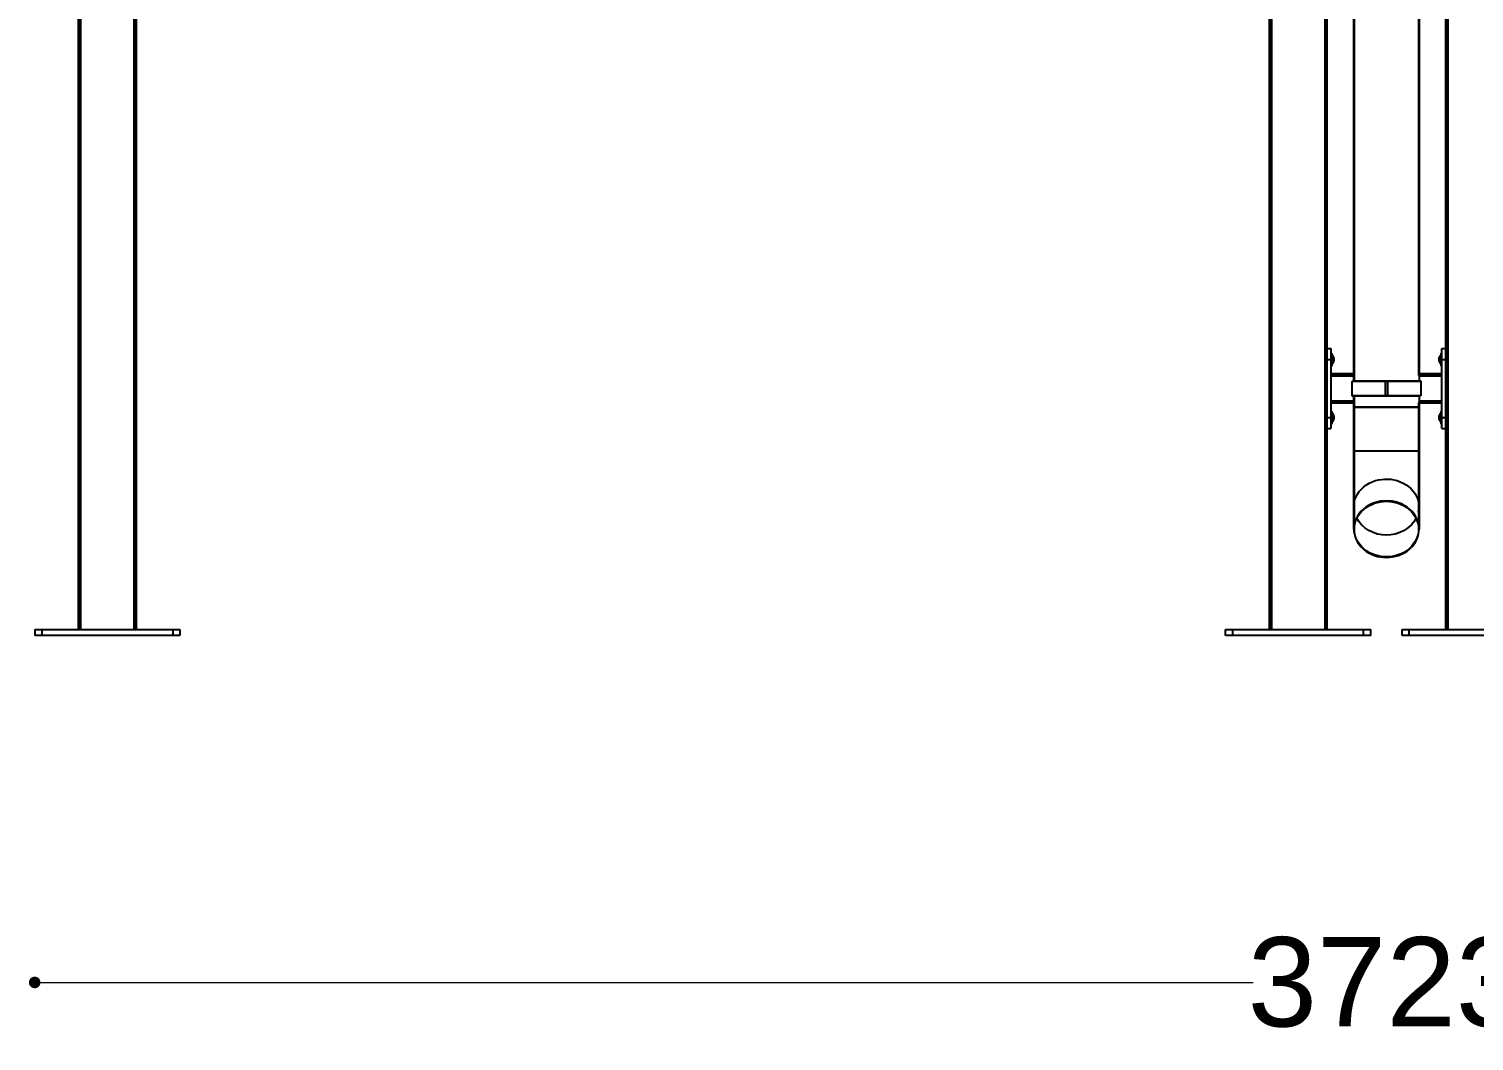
# Model space of a CAD drawing. Header units: millimetres. Extents: x 4625 to 14334, y 16216 to 31562.
# Drawn here: x 5680 to 7670, y 18286 to 19679 of the extents above; entities that cross this region are included whole.
import ezdxf

# ---------------------------------------------------------------- set-up
doc = ezdxf.new("R2010")
doc.units = ezdxf.units.MM
doc.header["$LTSCALE"] = 3
doc.layers.add('Default', color=7, linetype='Continuous')
doc.styles.get("Standard").update_dxf_attribs({"font": 'arial.ttf'})
doc.dimstyles.new('MATEUSZ', dxfattribs={"dimtxt": 35, "dimasz": 16, "dimexe": 0.18, "dimexo": 0.0625, "dimgap": 0.09, "dimtad": 0, "dimdec": 0, "dimdsep": 46, "dimtxsty": 'Standard', "dimblk": 'DOT', "dimcen": 0.09, "dimse1": 1, "dimse2": 1, "dimadec": 0, "dimazin": 0, "dimtfac": 1, "dimtdec": 0, "dimtofl": 0, "dimtmove": 0, "dimatfit": 3, "dimfxl": 1, "dimtolj": 1, "dimtzin": 0, "dimlwd": 9, "dimlwe": 9, "dimarcsym": 0})

# ---------------------------------------------------------------- blocks, each defined once
blk = doc.blocks.new('_Dot')
at = {"color": 0, "linetype": 'ByBlock', "lineweight": -2}
blk.add_line((-0.5, 0), (-1, 0), dxfattribs=at)
at = {"color": 0, "linetype": 'ByBlock', "const_width": 0.5}
blk.add_lwpolyline([(-0.25, 0, 1), (0.25, 0, 1)], format="xyb", close=True, dxfattribs=at)
blk = doc.blocks.new('*D35')
at = {"color": 0, "lineweight": 9, "transparency": 16777216}
for p, q in [((5703.6, 18366.6), (7365.4, 18366.6)), ((9394.6, 18366.6), (7732.8, 18366.6))]:
    blk.add_line(p, q, dxfattribs=at)
at = {"layer": 'Defpoints', "color": 0, "transparency": 16777216}
for p in [(5687.6, 18844.3), (9410.6, 18844.3), (9410.6, 18366.6)]:
    blk.add_point(p, dxfattribs=at)
at = {"color": 0, "lineweight": 9, "transparency": 16777216, "xscale": 16, "yscale": 16, "zscale": 16, "rotation": 180}
blk.add_blockref('_Dot', (5687.6, 18366.6), dxfattribs=at)
at = {"color": 0, "lineweight": 9, "transparency": 16777216, "xscale": 16, "yscale": 16, "zscale": 16}
blk.add_blockref('_Dot', (9410.6, 18366.6), dxfattribs=at)
at = {"color": 0, "transparency": 16777216, "insert": (7549.1, 18366.6), "char_height": 123, "attachment_point": 5}
blk.add_mtext('\\A1;3723', dxfattribs=at)

msp = doc.modelspace()

# ---------------------------------------------------------------- linework, layer by layer
at = {"layer": 'Default'}
for p, q in [((5747.6, 20969.5), (5747.6, 18852.3)), ((5748.6, 18852.3), (5748.6, 20969.5)), ((5750.6, 20969.3), (5750.6, 18852.3)), ((5751.1, 18852.3), (5751.1, 20969.3)), ((5824.1, 20964.2), (5824.1, 18852.3)), ((5824.6, 18852.3), (5824.6, 20964.1)), ((5826.6, 20964), (5826.6, 18852.3)), ((5827.6, 18852.3), (5827.6, 20963.9)), ((7387.6, 20854.9), (7387.6, 18852.3)), ((7388.6, 18852.3), (7388.6, 20854.8)), ((7390.6, 20854.6), (7390.6, 18852.3)), ((7391.1, 18852.3), (7391.1, 20854.6)), ((7464.1, 20849.5), (7464.1, 18852.3)), ((7464.6, 18852.3), (7464.6, 20849.4)), ((7466.6, 20849.3), (7466.6, 18852.3)), ((7467.6, 18852.3), (7467.6, 20849.2)), ((7630.6, 20849.2), (7630.6, 18852.3)), ((7631.6, 18852.3), (7631.6, 20849.3)), ((7633.6, 20849.4), (7633.6, 18852.3)), ((7634.1, 18852.3), (7634.1, 20849.5)), ((7504.1, 19193.6), (7504.1, 19924.3)), ((7504.9, 19193.6), (7504.9, 19924.3)), ((7594.1, 19925.1), (7594.1, 19194.3)), ((7593.3, 19914.3), (7593.3, 19202.4)), ((7467.6, 19239.3), (7472.6, 19239.3)), ((7473.8, 19233), (7472.6, 19233)), ((7473.8, 19226.8), (7476.4, 19226.8)), ((7473.8, 19226.8), (7476.4, 19226.8)), ((7624.4, 19226.8), (7621.9, 19226.8)), ((7624.4, 19226.8), (7621.9, 19226.8)), ((7624.4, 19233), (7625.6, 19233)), ((7625.6, 19239.3), (7630.6, 19239.3)), ((7467.6, 19224.3), (7472.6, 19224.3)), ((7472.6, 19224.3), (7472.6, 19144.3)), ((7473.8, 19215.5), (7472.6, 19215.5)), ((7473.8, 19221.8), (7476.4, 19221.8)), ((7624.4, 19221.8), (7621.9, 19221.8)), ((7625.6, 19215.5), (7624.4, 19215.5)), ((7625.6, 19144.3), (7625.6, 19224.3)), ((7625.6, 19224.3), (7630.6, 19224.3)), ((7504.1, 19204.3), (7472.6, 19204.3)), ((7472.6, 19202.3), (7504.1, 19202.3)), ((7472.6, 19201.8), (7504.1, 19201.8)), ((7501.9, 19174.3), (7501.9, 19194.3)), ((7547.6, 19174.3), (7547.6, 19194.3)), ((7550.6, 19194.3), (7550.6, 19174.3)), ((7625.6, 19204.3), (7594.1, 19204.3)), ((7594.1, 19202.3), (7625.6, 19202.3)), ((7594.1, 19201.8), (7625.6, 19201.8)), ((7596.4, 19194.3), (7596.4, 19174.3)), ((7504.1, 19166.8), (7472.6, 19166.8)), ((7472.6, 19166.3), (7504.1, 19166.3)), ((7504.1, 19158.6), (7504.1, 19174.3)), ((7504.9, 19158.6), (7504.9, 19174.3)), ((7594.1, 19174.9), (7594.1, 19158.6)), ((7625.6, 19166.8), (7594.1, 19166.8)), ((7594.1, 19166.3), (7625.6, 19166.3)), ((7504.1, 19164.3), (7472.6, 19164.3)), ((7473.8, 19153), (7472.6, 19153)), ((7473.8, 19146.8), (7476.4, 19146.8)), ((7504.1, 19098.6), (7504.1, 19158.6)), ((7504.9, 19098.6), (7504.9, 19158.6)), ((7593.3, 19165.1), (7593.3, 19158.6)), ((7593.3, 19158.6), (7593.3, 19098.6)), ((7625.6, 19164.3), (7594.1, 19164.3)), ((7594.1, 19158.6), (7594.1, 19098.6)), ((7624.4, 19146.8), (7621.9, 19146.8)), ((7624.4, 19153), (7625.6, 19153)), ((7467.6, 19144.3), (7472.6, 19144.3)), ((7467.6, 19129.3), (7472.6, 19129.3)), ((7473.8, 19135.5), (7472.6, 19135.5)), ((7473.8, 19141.8), (7476.4, 19141.8)), ((7473.8, 19141.8), (7476.4, 19141.8)), ((7624.4, 19141.8), (7621.9, 19141.8)), ((7624.4, 19141.8), (7621.9, 19141.8)), ((7625.6, 19135.5), (7624.4, 19135.5)), ((7625.6, 19144.3), (7630.6, 19144.3)), ((7625.6, 19129.3), (7630.6, 19129.3)), ((7504.1, 18990.7), (7504.1, 19020.7)), ((7504.9, 18990.7), (7504.9, 19020.7)), ((7593.3, 19020.7), (7593.3, 18990.7)), ((7594.1, 19020.7), (7594.1, 18990.7)), ((5687.6, 18852.3), (5687.6, 18844.3)), ((5697.6, 18852.3), (5697.6, 18844.3)), ((5697.6, 18852.3), (5877.6, 18852.3)), ((5877.6, 18852.3), (5877.6, 18844.3)), ((5887.6, 18852.3), (5887.6, 18844.3)), ((7327.6, 18844.3), (7327.6, 18852.3)), ((7337.6, 18844.3), (7337.6, 18852.3)), ((7337.6, 18852.3), (7517.6, 18852.3)), ((7517.6, 18844.3), (7517.6, 18852.3)), ((7527.6, 18844.3), (7527.6, 18852.3)), ((7570.6, 18844.3), (7570.6, 18852.3)), ((7580.6, 18852.3), (7760.6, 18852.3)), ((7580.6, 18844.3), (7580.6, 18852.3)), ((5877.6, 18844.3), (5697.6, 18844.3)), ((7517.6, 18844.3), (7337.6, 18844.3)), ((7760.6, 18844.3), (7580.6, 18844.3))]:
    msp.add_line(p, q, dxfattribs=at)
for points in [[(7472.6, 19239.3, 0), (7472.6, 19239.3, 0), (7472.6, 19239.3, 0), (7472.6, 19239.3, 0), (7472.6, 19239.3, 0), (7472.6, 19239.3, 0), (7472.6, 19239.3, 0), (7472.6, 19239.3, 0), (7472.6, 19239.3, 0), (7472.6, 19239.3, 0), (7472.6, 19239.3, 0), (7472.6, 19239.3, 0), (7472.6, 19239.3, 0), (7472.6, 19239.2, 0), (7472.6, 19239.2, 0), (7472.6, 19238.8, 0), (7472.6, 19237.4, 0), (7472.6, 19224.3, 0)], [(7473.8, 19217.3, 0), (7473.8, 19217.3, 0), (7473.8, 19217.3, 0), (7473.8, 19217.3, 0), (7473.8, 19217.3, 0), (7473.8, 19217.3, 0), (7473.8, 19217.3, 0), (7473.8, 19217.3, 0), (7473.8, 19217.3, 0), (7473.8, 19217.3, 0), (7473.8, 19217.3, 0), (7473.8, 19217.3, 0), (7473.8, 19217.3, 0), (7473.8, 19217.3, 0), (7473.8, 19217.5, 0), (7473.8, 19218.1, 0), (7473.8, 19231.3, 0)], [(7476.4, 19224.3, 0), (7476.5, 19224.9, 0), (7476.5, 19225.5, 0), (7476.5, 19226.1, 0), (7476.4, 19226.8, 0)], [(7476.4, 19226.8, 0), (7476.5, 19226.1, 0), (7476.5, 19225.5, 0), (7476.5, 19224.9, 0), (7476.4, 19224.3, 0)], [(7621.9, 19224.3, 0), (7621.8, 19224.9, 0), (7621.7, 19225.5, 0), (7621.8, 19226.1, 0), (7621.9, 19226.8, 0)], [(7621.9, 19226.8, 0), (7621.8, 19226.1, 0), (7621.7, 19225.5, 0), (7621.8, 19224.9, 0), (7621.9, 19224.3, 0)], [(7624.4, 19231.3, 0), (7624.4, 19231.3, 0), (7624.4, 19231.3, 0), (7624.4, 19231.3, 0), (7624.4, 19231.3, 0), (7624.4, 19231.3, 0), (7624.4, 19231.3, 0), (7624.4, 19231.3, 0), (7624.4, 19231.3, 0), (7624.4, 19231.3, 0), (7624.4, 19231.3, 0), (7624.4, 19231.3, 0), (7624.4, 19231.2, 0), (7624.4, 19231.2, 0), (7624.4, 19231.1, 0), (7624.4, 19230.4, 0), (7624.4, 19217.3, 0)], [(7625.6, 19224.3, 0), (7625.6, 19239.3, 0)], [(7476.4, 19224.3, 0), (7476.5, 19223.6, 0), (7476.5, 19223, 0), (7476.5, 19222.4, 0), (7476.4, 19221.8, 0)], [(7476.4, 19221.8, 0), (7476.5, 19222.4, 0), (7476.5, 19223, 0), (7476.5, 19223.6, 0), (7476.4, 19224.3, 0)], [(7621.9, 19224.3, 0), (7621.8, 19223.6, 0), (7621.7, 19223, 0), (7621.8, 19222.4, 0), (7621.9, 19221.8, 0)], [(7621.9, 19221.8, 0), (7621.8, 19222.4, 0), (7621.7, 19223, 0), (7621.8, 19223.6, 0), (7621.9, 19224.3, 0)], [(7501.9, 19194.3, 0), (7501.9, 19194.3, 0), (7501.9, 19194.3, 0), (7501.9, 19194.3, 0), (7501.9, 19194.3, 0), (7501.9, 19194.3, 0), (7501.9, 19194.3, 0), (7501.9, 19194.3, 0), (7501.9, 19194.3, 0), (7501.9, 19194.3, 0), (7501.9, 19194.3, 0), (7501.9, 19194.3, 0), (7502.2, 19194.3, 0), (7503.1, 19194.3, 0), (7507.3, 19194.3, 0), (7547.6, 19194.3, 0)], [(7594.4, 19194.3, 0), (7594.4, 19194.3, 0), (7594.4, 19194.3, 0), (7594.4, 19194.3, 0), (7594.4, 19194.3, 0), (7594.4, 19194.3, 0), (7594.4, 19194.3, 0), (7594.4, 19194.3, 0), (7594.4, 19194.3, 0), (7594.4, 19194.3, 0), (7594.4, 19194.3, 0), (7594.3, 19194.3, 0), (7594.3, 19194.3, 0), (7594, 19194.3, 0), (7593, 19194.3, 0), (7588.8, 19194.3, 0), (7503.9, 19194.3, 0)], [(7547.6, 19194.3, 0), (7587.2, 19194.3, 0), (7595.9, 19194.3, 0), (7596.3, 19194.3, 0), (7596.4, 19194.3, 0), (7596.4, 19194.3, 0), (7596.4, 19194.3, 0), (7596.4, 19194.3, 0), (7596.4, 19194.3, 0), (7596.4, 19194.3, 0), (7596.4, 19194.3, 0), (7596.4, 19194.3, 0), (7596.4, 19194.3, 0), (7596.4, 19194.3, 0), (7596.4, 19194.3, 0), (7596.4, 19194.3, 0), (7596.4, 19194.3, 0), (7596.4, 19194.3, 0), (7596.4, 19194.3, 0), (7596.4, 19194.3, 0), (7596.4, 19194.3, 0), (7596.3, 19194.3, 0), (7596.2, 19194.3, 0), (7595.9, 19194.3, 0), (7594.1, 19194.3, 0)], [(7547.6, 19174.3, 0), (7510.3, 19174.3, 0), (7502.3, 19174.3, 0), (7501.9, 19174.3, 0), (7501.9, 19174.3, 0), (7501.9, 19174.3, 0), (7501.9, 19174.3, 0), (7501.9, 19174.3, 0), (7501.9, 19174.3, 0), (7501.9, 19174.3, 0), (7501.9, 19174.3, 0), (7501.9, 19174.3, 0), (7501.9, 19174.3, 0), (7501.9, 19174.3, 0), (7501.9, 19174.3, 0), (7501.9, 19174.3, 0), (7501.9, 19174.3, 0), (7501.9, 19174.3, 0), (7501.9, 19174.3, 0), (7501.9, 19174.3, 0), (7501.9, 19174.3, 0), (7502, 19174.3, 0), (7502.3, 19174.3, 0), (7503.9, 19174.3, 0)], [(7503.9, 19174.3, 0), (7503.9, 19174.3, 0), (7503.9, 19174.3, 0), (7503.9, 19174.3, 0), (7503.9, 19174.3, 0), (7503.9, 19174.3, 0), (7503.9, 19174.3, 0), (7503.9, 19174.3, 0), (7503.9, 19174.3, 0), (7503.9, 19174.3, 0), (7503.9, 19174.3, 0), (7503.9, 19174.3, 0), (7503.9, 19174.3, 0), (7504.2, 19174.3, 0), (7505.2, 19174.3, 0), (7509.4, 19174.3, 0), (7594.4, 19174.3, 0)], [(7596.4, 19174.3, 0), (7596.4, 19174.3, 0), (7596.4, 19174.3, 0), (7596.4, 19174.3, 0), (7596.4, 19174.3, 0), (7596.4, 19174.3, 0), (7596.4, 19174.3, 0), (7596.4, 19174.3, 0), (7596.4, 19174.3, 0), (7596.4, 19174.3, 0), (7596.4, 19174.3, 0), (7596.3, 19174.3, 0), (7596, 19174.3, 0), (7595, 19174.3, 0), (7590.4, 19174.3, 0), (7547.6, 19174.3, 0)], [(7473.8, 19137.3, 0), (7473.8, 19137.3, 0), (7473.8, 19137.3, 0), (7473.8, 19137.3, 0), (7473.8, 19137.3, 0), (7473.8, 19137.3, 0), (7473.8, 19137.3, 0), (7473.8, 19137.3, 0), (7473.8, 19137.3, 0), (7473.8, 19137.3, 0), (7473.8, 19137.3, 0), (7473.8, 19137.3, 0), (7473.8, 19137.3, 0), (7473.8, 19137.3, 0), (7473.8, 19137.5, 0), (7473.8, 19138.1, 0), (7473.8, 19151.3, 0)], [(7476.4, 19146.8, 0), (7476.5, 19146.1, 0), (7476.5, 19145.5, 0), (7476.5, 19144.9, 0), (7476.4, 19144.3, 0)], [(7476.4, 19144.3, 0), (7476.5, 19144.9, 0), (7476.5, 19145.5, 0), (7476.5, 19146.1, 0), (7476.4, 19146.8, 0)], [(7549.1, 19158.6, 0), (7504.1, 19158.6, 0)], [(7504.9, 19158.6, 0), (7504.9, 19158.6, 0), (7504.9, 19158.6, 0), (7504.9, 19158.6, 0), (7504.9, 19158.6, 0), (7504.9, 19158.6, 0), (7504.9, 19158.6, 0), (7504.9, 19158.6, 0), (7504.9, 19158.6, 0), (7504.9, 19158.6, 0), (7504.9, 19158.6, 0), (7504.9, 19158.6, 0), (7504.9, 19158.6, 0), (7505, 19158.6, 0), (7505.2, 19158.6, 0), (7506.2, 19158.6, 0), (7510.4, 19158.6, 0), (7549.1, 19158.6, 0)], [(7549.1, 19158.6, 0), (7504.9, 19158.6, 0)], [(7549.1, 19158.6, 0), (7593.3, 19158.6, 0)], [(7594.1, 19158.6, 0), (7594.1, 19158.6, 0), (7594.1, 19158.6, 0), (7594.1, 19158.6, 0), (7594.1, 19158.6, 0), (7594.1, 19158.6, 0), (7594.1, 19158.6, 0), (7594.1, 19158.6, 0), (7594.1, 19158.6, 0), (7594.1, 19158.6, 0), (7594.1, 19158.6, 0), (7594.1, 19158.6, 0), (7594.1, 19158.6, 0), (7594, 19158.6, 0), (7593.8, 19158.6, 0), (7592.8, 19158.6, 0), (7588.6, 19158.6, 0), (7549.1, 19158.6, 0)], [(7593.3, 19158.6, 0), (7593.3, 19158.6, 0), (7593.3, 19158.6, 0), (7593.3, 19158.6, 0), (7593.3, 19158.6, 0), (7593.3, 19158.6, 0), (7593.3, 19158.6, 0), (7593.3, 19158.6, 0), (7593.3, 19158.6, 0), (7593.3, 19158.6, 0), (7593.3, 19158.6, 0), (7593.3, 19158.6, 0), (7593.3, 19158.6, 0), (7593.2, 19158.6, 0), (7593, 19158.6, 0), (7592, 19158.6, 0), (7587.9, 19158.6, 0), (7549.1, 19158.6, 0)], [(7621.9, 19144.3, 0), (7621.8, 19144.9, 0), (7621.7, 19145.5, 0), (7621.8, 19146.1, 0), (7621.9, 19146.8, 0)], [(7621.9, 19146.8, 0), (7621.8, 19146.1, 0), (7621.7, 19145.5, 0), (7621.8, 19144.9, 0), (7621.9, 19144.3, 0)], [(7624.4, 19151.3, 0), (7624.4, 19151.3, 0), (7624.4, 19151.3, 0), (7624.4, 19151.3, 0), (7624.4, 19151.3, 0), (7624.4, 19151.3, 0), (7624.4, 19151.3, 0), (7624.4, 19151.3, 0), (7624.4, 19151.3, 0), (7624.4, 19151.3, 0), (7624.4, 19151.3, 0), (7624.4, 19151.3, 0), (7624.4, 19151.2, 0), (7624.4, 19151.2, 0), (7624.4, 19151.1, 0), (7624.4, 19150.4, 0), (7624.4, 19137.3, 0)], [(7472.6, 19144.3, 0), (7472.6, 19129.3, 0)], [(7476.4, 19144.3, 0), (7476.5, 19143.6, 0), (7476.5, 19143, 0), (7476.5, 19142.4, 0), (7476.4, 19141.8, 0)], [(7476.4, 19141.8, 0), (7476.5, 19142.4, 0), (7476.5, 19143, 0), (7476.5, 19143.6, 0), (7476.4, 19144.3, 0)], [(7621.9, 19144.3, 0), (7621.8, 19143.6, 0), (7621.7, 19143, 0), (7621.8, 19142.4, 0), (7621.9, 19141.8, 0)], [(7621.9, 19141.8, 0), (7621.8, 19142.4, 0), (7621.7, 19143, 0), (7621.8, 19143.6, 0), (7621.9, 19144.3, 0)], [(7625.6, 19129.3, 0), (7625.6, 19129.3, 0), (7625.6, 19129.3, 0), (7625.6, 19129.3, 0), (7625.6, 19129.3, 0), (7625.6, 19129.3, 0), (7625.6, 19129.3, 0), (7625.6, 19129.3, 0), (7625.6, 19129.3, 0), (7625.6, 19129.3, 0), (7625.6, 19129.3, 0), (7625.6, 19129.3, 0), (7625.6, 19129.3, 0), (7625.6, 19129.3, 0), (7625.6, 19129.4, 0), (7625.6, 19129.7, 0), (7625.6, 19131.1, 0), (7625.6, 19144.3, 0)], [(7504.1, 19098.6, 0), (7504.1, 19098.6, 0), (7504.1, 19098.6, 0), (7504.1, 19098.6, 0), (7504.1, 19098.6, 0), (7504.1, 19098.6, 0), (7504.1, 19098.6, 0), (7504.1, 19098.6, 0), (7504.1, 19098.6, 0), (7504.1, 19098.6, 0), (7504.1, 19098.6, 0), (7504.1, 19098.6, 0), (7504.1, 19098.6, 0), (7504.2, 19098.6, 0), (7504.4, 19098.6, 0), (7505.4, 19098.6, 0), (7509.7, 19098.6, 0), (7549.1, 19098.6, 0)], [(7504.1, 19020.7, 0), (7504.1, 19098.6, 0)], [(7504.9, 19020.7, 0), (7504.9, 19098.6, 0)], [(7549.1, 19098.6, 0), (7594.1, 19098.6, 0)], [(7593.3, 19098.6, 0), (7593.3, 19020.7, 0)], [(7594.1, 19098.6, 0), (7594.1, 19020.7, 0)], [(7504.4, 19016.6, 0), (7504.1, 19020.3, 0), (7504.3, 19023.9, 0), (7504.8, 19027.6, 0), (7505.8, 19031.4, 0), (7507.3, 19035.1, 0), (7509.3, 19038.8, 0), (7511.7, 19042.4, 0), (7514.6, 19045.7, 0), (7517.9, 19048.7, 0), (7521.5, 19051.5, 0), (7525.4, 19053.8, 0), (7529.6, 19055.8, 0), (7533.9, 19057.4, 0), (7538.2, 19058.5, 0), (7546.8, 19059.6, 0), (7555.2, 19059.3, 0), (7563.9, 19057.5, 0), (7568.2, 19056, 0), (7572.3, 19054.1, 0), (7576.3, 19051.8, 0), (7580, 19049.1, 0), (7583.3, 19046, 0), (7586.2, 19042.7, 0), (7588.7, 19039.2, 0), (7590.7, 19035.6, 0), (7592.2, 19031.8, 0), (7593.3, 19028, 0), (7593.9, 19024.3, 0), (7594.1, 19020.7, 0)], [(7549.1, 19029.7, 0), (7540.9, 19029, 0), (7532.6, 19026.9, 0), (7528.4, 19025.3, 0), (7524.5, 19023.3, 0), (7520.8, 19021, 0), (7517.3, 19018.3, 0), (7514.2, 19015.3, 0), (7511.5, 19012, 0), (7509.1, 19008.6, 0), (7507.3, 19005, 0), (7505.9, 19001.4, 0), (7504.9, 18997.8, 0), (7504.3, 18994.2, 0), (7504.1, 18990.7, 0), (7504.3, 18987.2, 0), (7504.9, 18983.6, 0), (7505.9, 18980, 0), (7507.3, 18976.4, 0), (7509.1, 18972.8, 0), (7511.5, 18969.4, 0), (7514.2, 18966.1, 0), (7517.3, 18963.1, 0), (7520.8, 18960.4, 0), (7524.5, 18958.1, 0), (7528.4, 18956.1, 0), (7532.6, 18954.5, 0), (7536.7, 18953.2, 0), (7540.9, 18952.4, 0), (7549.1, 18951.7, 0)], [(7549.1, 18952.4, 0), (7541.1, 18953.1, 0), (7532.8, 18955.1, 0), (7528.8, 18956.7, 0), (7524.9, 18958.7, 0), (7521.3, 18961, 0), (7517.9, 18963.6, 0), (7514.8, 18966.6, 0), (7512.1, 18969.8, 0), (7509.9, 18973.1, 0), (7508, 18976.6, 0), (7506.6, 18980.2, 0), (7505.7, 18983.7, 0), (7505.1, 18987.3, 0), (7504.9, 18990.7, 0), (7505.1, 18994.1, 0), (7505.7, 18997.7, 0), (7506.6, 19001.2, 0), (7508, 19004.8, 0), (7509.9, 19008.3, 0), (7512.1, 19011.6, 0), (7514.8, 19014.8, 0), (7517.9, 19017.8, 0), (7521.3, 19020.4, 0), (7524.9, 19022.7, 0), (7528.8, 19024.7, 0), (7532.8, 19026.3, 0), (7537, 19027.5, 0), (7541.1, 19028.3, 0), (7549.1, 19029, 0)], [(7549.1, 18951.7, 0), (7557.3, 18952.4, 0), (7565.7, 18954.5, 0), (7569.8, 18956.1, 0), (7573.7, 18958.1, 0), (7577.5, 18960.4, 0), (7580.9, 18963.1, 0), (7584.1, 18966.1, 0), (7586.8, 18969.4, 0), (7589.1, 18972.8, 0), (7591, 18976.4, 0), (7592.4, 18980, 0), (7593.4, 18983.6, 0), (7593.9, 18987.2, 0), (7594.1, 18990.7, 0), (7593.9, 18994.2, 0), (7593.4, 18997.8, 0), (7592.4, 19001.4, 0), (7591, 19005, 0), (7589.1, 19008.6, 0), (7586.8, 19012, 0), (7584.1, 19015.3, 0), (7580.9, 19018.3, 0), (7577.5, 19021, 0), (7573.7, 19023.3, 0), (7569.8, 19025.3, 0), (7565.7, 19026.9, 0), (7561.5, 19028.2, 0), (7557.3, 19029, 0), (7549.1, 19029.7, 0)], [(7549.1, 19029, 0), (7557.2, 19028.3, 0), (7565.4, 19026.3, 0), (7569.4, 19024.7, 0), (7573.3, 19022.7, 0), (7577, 19020.4, 0), (7580.4, 19017.8, 0), (7583.4, 19014.8, 0), (7586.1, 19011.6, 0), (7588.4, 19008.3, 0), (7590.2, 19004.8, 0), (7591.6, 19001.2, 0), (7592.6, 18997.7, 0), (7593.1, 18994.1, 0), (7593.3, 18990.7, 0), (7593.1, 18987.3, 0), (7592.6, 18983.7, 0), (7591.6, 18980.2, 0), (7590.2, 18976.6, 0), (7588.4, 18973.1, 0), (7586.1, 18969.8, 0), (7583.4, 18966.6, 0), (7580.4, 18963.6, 0), (7577, 18961, 0), (7573.3, 18958.7, 0), (7569.4, 18956.7, 0), (7565.4, 18955.1, 0), (7561.3, 18953.9, 0), (7557.2, 18953.1, 0), (7549.1, 18952.4, 0)], [(7505.3, 19015.7, 0), (7504.9, 19020.7, 0)], [(7549.1, 18982.4, 0), (7543.1, 18982.8, 0), (7537, 18983.9, 0), (7530.8, 18985.9, 0), (7524.9, 18988.7, 0), (7519.5, 18992.3, 0), (7514.8, 18996.6, 0), (7510.9, 19001.4, 0), (7508, 19006.6, 0)], [(7590.2, 19006.6, 0), (7587.3, 19001.4, 0), (7583.4, 18996.6, 0), (7578.7, 18992.3, 0), (7573.3, 18988.7, 0), (7567.4, 18985.9, 0), (7561.3, 18983.9, 0), (7555.1, 18982.8, 0), (7549.1, 18982.4, 0)], [(7593.3, 19020.7, 0), (7593.2, 19017.7, 0), (7592.7, 19014.6, 0)], [(7594.1, 19020.7, 0), (7593.9, 19017.1, 0), (7593.3, 19013.4, 0)], [(5687.6, 18852.3, 0), (5687.6, 18852.3, 0), (5687.6, 18852.3, 0), (5687.6, 18852.3, 0), (5687.6, 18852.3, 0), (5687.6, 18852.3, 0), (5687.6, 18852.3, 0), (5687.6, 18852.3, 0), (5687.6, 18852.3, 0), (5687.6, 18852.3, 0), (5687.6, 18852.3, 0), (5687.6, 18852.3, 0), (5687.6, 18852.3, 0), (5687.6, 18852.3, 0), (5687.7, 18852.3, 0), (5687.9, 18852.3, 0), (5688.8, 18852.3, 0), (5697.6, 18852.3, 0)], [(5877.6, 18852.3, 0), (5887.6, 18852.3, 0)], [(7327.6, 18852.3, 0), (7327.6, 18852.3, 0), (7327.6, 18852.3, 0), (7327.6, 18852.3, 0), (7327.6, 18852.3, 0), (7327.6, 18852.3, 0), (7327.6, 18852.3, 0), (7327.6, 18852.3, 0), (7327.6, 18852.3, 0), (7327.6, 18852.3, 0), (7327.6, 18852.3, 0), (7327.6, 18852.3, 0), (7327.6, 18852.3, 0), (7327.6, 18852.3, 0), (7327.7, 18852.3, 0), (7327.9, 18852.3, 0), (7328.8, 18852.3, 0), (7337.6, 18852.3, 0)], [(7517.6, 18852.3, 0), (7527.6, 18852.3, 0)], [(7570.6, 18852.3, 0), (7570.6, 18852.3, 0), (7570.6, 18852.3, 0), (7570.6, 18852.3, 0), (7570.6, 18852.3, 0), (7570.6, 18852.3, 0), (7570.6, 18852.3, 0), (7570.6, 18852.3, 0), (7570.6, 18852.3, 0), (7570.6, 18852.3, 0), (7570.6, 18852.3, 0), (7570.6, 18852.3, 0), (7570.6, 18852.3, 0), (7570.6, 18852.3, 0), (7570.7, 18852.3, 0), (7570.9, 18852.3, 0), (7573.5, 18852.3, 0), (7580.6, 18852.3, 0)], [(5697.6, 18844.3, 0), (5687.6, 18844.3, 0)], [(5887.6, 18844.3, 0), (5887.6, 18844.3, 0), (5887.6, 18844.3, 0), (5887.6, 18844.3, 0), (5887.6, 18844.3, 0), (5887.6, 18844.3, 0), (5887.6, 18844.3, 0), (5887.6, 18844.3, 0), (5887.6, 18844.3, 0), (5887.6, 18844.3, 0), (5887.6, 18844.3, 0), (5887.6, 18844.3, 0), (5887.6, 18844.3, 0), (5887.6, 18844.3, 0), (5887.5, 18844.3, 0), (5887.3, 18844.3, 0), (5884.8, 18844.3, 0), (5877.6, 18844.3, 0)], [(7337.6, 18844.3, 0), (7327.6, 18844.3, 0)], [(7527.6, 18844.3, 0), (7527.6, 18844.3, 0), (7527.6, 18844.3, 0), (7527.6, 18844.3, 0), (7527.6, 18844.3, 0), (7527.6, 18844.3, 0), (7527.6, 18844.3, 0), (7527.6, 18844.3, 0), (7527.6, 18844.3, 0), (7527.6, 18844.3, 0), (7527.6, 18844.3, 0), (7527.6, 18844.3, 0), (7527.6, 18844.3, 0), (7527.6, 18844.3, 0), (7527.5, 18844.3, 0), (7527.3, 18844.3, 0), (7526.4, 18844.3, 0), (7517.6, 18844.3, 0)], [(7580.6, 18844.3, 0), (7570.6, 18844.3, 0)]]:
    msp.add_polyline3d(points, dxfattribs=at)
for points in [[(7473.8, 19233, 0), (7473.8, 19233, 0), (7473.8, 19233, 0), (7473.8, 19233, 0), (7473.8, 19233, 0), (7473.8, 19233, 0), (7473.8, 19233, 0), (7473.8, 19233, 0), (7473.8, 19233, 0), (7473.8, 19233, 0), (7473.8, 19233, 0), (7473.8, 19233, 0), (7473.8, 19232.9, 0), (7473.8, 19232.8, 0), (7473.8, 19231.9, 0), (7473.8, 19216.8, 0), (7473.8, 19215.5, 0), (7473.8, 19215.5, 0), (7473.8, 19215.5, 0), (7473.8, 19215.5, 0), (7473.8, 19215.5, 0), (7473.8, 19215.5, 0), (7473.8, 19215.5, 0), (7473.8, 19215.5, 0), (7473.8, 19215.5, 0), (7473.8, 19215.5, 0), (7473.8, 19215.5, 0), (7473.8, 19215.5, 0), (7473.8, 19215.5, 0), (7473.8, 19215.5, 0), (7473.8, 19215.5, 0), (7473.8, 19215.5, 0), (7473.8, 19215.5, 0), (7473.8, 19215.5, 0), (7473.8, 19215.6, 0), (7473.8, 19215.8, 0), (7473.8, 19216.6, 0)], [(7624.4, 19233, 0), (7624.4, 19233, 0), (7624.4, 19233, 0), (7624.4, 19233, 0), (7624.4, 19233, 0), (7624.4, 19233, 0), (7624.4, 19233, 0), (7624.4, 19233, 0), (7624.4, 19233, 0), (7624.4, 19233, 0), (7624.4, 19233, 0), (7624.4, 19233, 0), (7624.4, 19232.9, 0), (7624.4, 19232.8, 0), (7624.4, 19231.9, 0), (7624.4, 19216.8, 0), (7624.4, 19215.5, 0), (7624.4, 19215.5, 0), (7624.4, 19215.5, 0), (7624.4, 19215.5, 0), (7624.4, 19215.5, 0), (7624.4, 19215.5, 0), (7624.4, 19215.5, 0), (7624.4, 19215.5, 0), (7624.4, 19215.5, 0), (7624.4, 19215.5, 0), (7624.4, 19215.5, 0), (7624.4, 19215.5, 0), (7624.4, 19215.5, 0), (7624.4, 19215.5, 0), (7624.4, 19215.5, 0), (7624.4, 19215.5, 0), (7624.4, 19215.5, 0), (7624.4, 19215.5, 0), (7624.4, 19215.6, 0), (7624.4, 19215.8, 0), (7624.4, 19216.6, 0)], [(7473.8, 19153, 0), (7473.8, 19153, 0), (7473.8, 19153, 0), (7473.8, 19153, 0), (7473.8, 19153, 0), (7473.8, 19153, 0), (7473.8, 19153, 0), (7473.8, 19153, 0), (7473.8, 19153, 0), (7473.8, 19153, 0), (7473.8, 19153, 0), (7473.8, 19153, 0), (7473.8, 19152.9, 0), (7473.8, 19152.8, 0), (7473.8, 19151.9, 0), (7473.8, 19136.8, 0), (7473.8, 19135.5, 0), (7473.8, 19135.5, 0), (7473.8, 19135.5, 0), (7473.8, 19135.5, 0), (7473.8, 19135.5, 0), (7473.8, 19135.5, 0), (7473.8, 19135.5, 0), (7473.8, 19135.5, 0), (7473.8, 19135.5, 0), (7473.8, 19135.5, 0), (7473.8, 19135.5, 0), (7473.8, 19135.5, 0), (7473.8, 19135.5, 0), (7473.8, 19135.5, 0), (7473.8, 19135.5, 0), (7473.8, 19135.5, 0), (7473.8, 19135.5, 0), (7473.8, 19135.5, 0), (7473.8, 19135.6, 0), (7473.8, 19135.8, 0), (7473.8, 19136.6, 0)], [(7549.1, 19158.6, 0), (7504.1, 19158.6, 0)], [(7549.1, 19158.6, 0), (7594.1, 19158.6, 0)], [(7624.4, 19153, 0), (7624.4, 19153, 0), (7624.4, 19153, 0), (7624.4, 19153, 0), (7624.4, 19153, 0), (7624.4, 19153, 0), (7624.4, 19153, 0), (7624.4, 19153, 0), (7624.4, 19153, 0), (7624.4, 19153, 0), (7624.4, 19153, 0), (7624.4, 19153, 0), (7624.4, 19152.9, 0), (7624.4, 19152.8, 0), (7624.4, 19151.9, 0), (7624.4, 19136.8, 0), (7624.4, 19135.5, 0), (7624.4, 19135.5, 0), (7624.4, 19135.5, 0), (7624.4, 19135.5, 0), (7624.4, 19135.5, 0), (7624.4, 19135.5, 0), (7624.4, 19135.5, 0), (7624.4, 19135.5, 0), (7624.4, 19135.5, 0), (7624.4, 19135.5, 0), (7624.4, 19135.5, 0), (7624.4, 19135.5, 0), (7624.4, 19135.5, 0), (7624.4, 19135.5, 0), (7624.4, 19135.5, 0), (7624.4, 19135.5, 0), (7624.4, 19135.5, 0), (7624.4, 19135.5, 0), (7624.4, 19135.6, 0), (7624.4, 19135.8, 0), (7624.4, 19136.6, 0)]]:
    msp.add_polyline3d(points, close=True, dxfattribs=at)
for centre, start, end in [((7467.2, 19224.3), 14.9882, 46.3972), ((7631.1, 19224.3), 133.6028, 165.0118), ((7467.2, 19224.3), 313.6028, 345.0118), ((7631.1, 19224.3), 194.9882, 226.3972), ((7467.2, 19144.3), 14.9882, 46.3972), ((7631.1, 19144.3), 133.6028, 165.0118), ((7467.2, 19144.3), 313.6028, 345.0118), ((7631.1, 19144.3), 194.9882, 226.3972)]:
    msp.add_arc(centre, 9.67, start, end, dxfattribs=at)

# ---------------------------------------------------------------- dimensions: what is measured, and where the dimension line sits
dim = msp.add_linear_dim(base=(9410.6, 18366.6), p1=(5687.6, 18844.3), p2=(9410.6, 18844.3), dimstyle='MATEUSZ', override={"dimtxt": 123})
dim.commit()
dim.dimension.update_dxf_attribs({"geometry": '*D35', "text_midpoint": (7549.1, 18366.6)})

doc.saveas('drawing.dxf')
